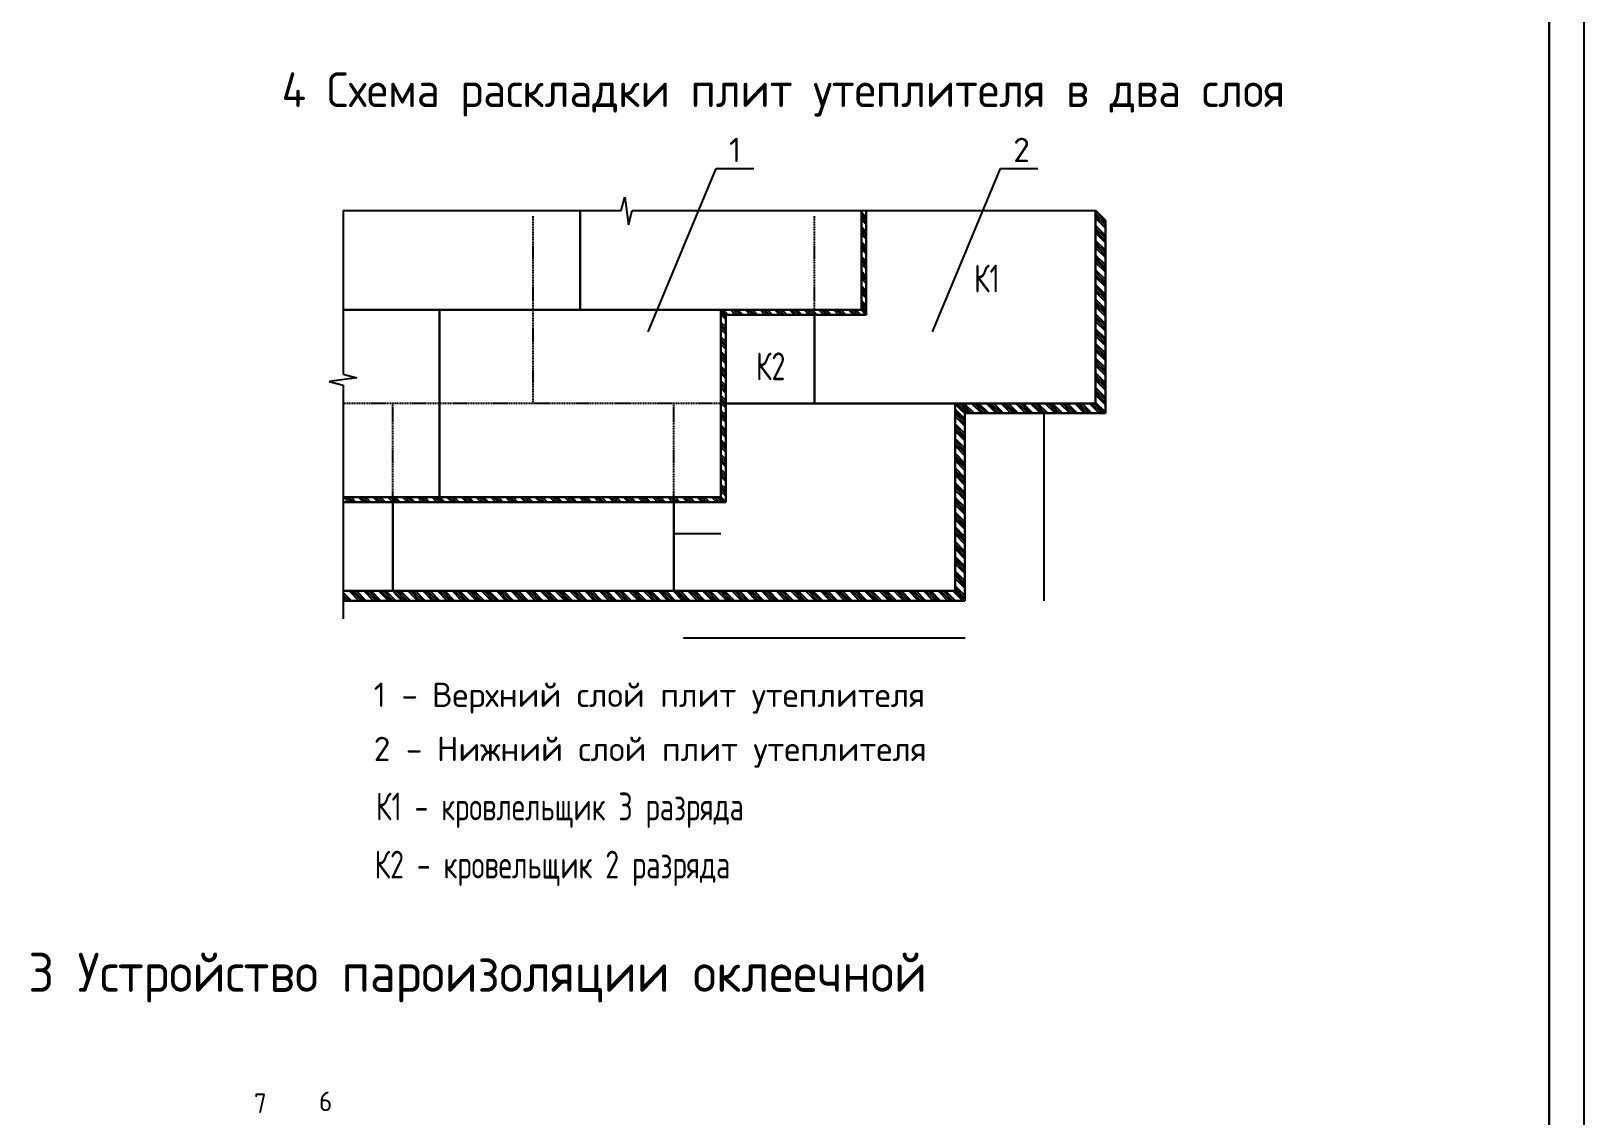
# Model space of a CAD drawing. Header units: millimetres. Extents: x 5763 to 12018931, y 39842 to 3600577.
# Drawn here: x 537275 to 582010, y 369644 to 400894 of the extents above; entities that cross this region are included whole.
import ezdxf

# ---------------------------------------------------------------- set-up
doc = ezdxf.new("R2010")
doc.units = ezdxf.units.MM
doc.linetypes.add('gost6', pattern=[12, 8, -1.5, 1, -1.5])
doc.linetypes.add('HIDDEN2', pattern=[4.7625, 3.175, -1.5875])
for name, color, linetype, lineweight in [('0.4', 7, 'Continuous', 40), ('МАР 0.3', 253, 'Continuous', 30), ('МАР 0.4 Штриховая', 245, 'HIDDEN2', 40), ('МАР 0.8', 7, 'Continuous', 80), ('МАР ОСЕВАЯ', 240, 'gost6', 30), ('Основная', 7, 'Continuous', 30)]:
    doc.layers.add(name, color=color, linetype=linetype, lineweight=lineweight)
doc.layers.add('KONTUR', color=7, linetype='Continuous')
doc.styles.add('3', font='isocpeur.ttf', dxfattribs={"height": 7})
doc.styles.get("Standard").update_dxf_attribs({"font": 'romans.shx', "width": 0.7, "oblique": 15, "height": 500})
doc.styles.add('style1', font='romans.shx', dxfattribs={"width": 0.7})

msp = doc.modelspace()

# ---------------------------------------------------------------- linework, layer by layer
at = {"ltscale": 150}
msp.add_line((581010.23619, 346201.2019), (581010.23619, 392681.2019), dxfattribs=at)
at = {"color": 0, "linetype": 'ByBlock', "const_width": 0.45}
for points in [[(566457.78373, 389881.05972), (566454.78373, 389884.05972)], [(555795.40714, 386423.61851), (555792.40714, 386420.61851)], [(557142.40701, 386420.61851), (557145.40701, 386423.61851)], [(566454.78373, 384484.05972), (566457.78373, 384481.05972)], [(556078.24985, 383412.36713), (556075.24985, 383409.36713)], [(564175.24985, 383409.36713), (564178.24985, 383412.36713)]]:
    msp.add_lwpolyline(points, dxfattribs=at)
at = {"layer": 'KONTUR'}
msp.add_line((582010.23619, 453001.2019), (582010.23619, 334201.2019), dxfattribs=at)
at = {"layer": 'МАР 0.3', "color": 7, "lineweight": 25}
for p, q in [((554275.67225, 395721.3969), (554379.19987, 396107.76723)), ((554379.19987, 396107.76723), (554487.71778, 395315.16149)), ((554487.71778, 395315.16149), (554593.90681, 395721.3969)), ((546270.34653, 391011.63466), (546656.71686, 390908.10705)), ((546656.71686, 390908.10705), (545864.11112, 390799.58914)), ((545864.11112, 390799.58914), (546270.34653, 390693.4001))]:
    msp.add_line(p, q, dxfattribs=at)
at = {"layer": 'МАР 0.4 Штриховая', "color": 7, "lineweight": 25, "ltscale": 10}
for p, q in [((551743.9072, 390165.40212), (551743.9072, 395565.4023)), ((559843.90714, 390165.40212), (559843.90714, 395565.4023)), ((559843.90714, 390165.40212), (546270.34653, 390165.40212)), ((547693.90707, 384765.40212), (547693.90707, 390165.40212)), ((555793.90714, 384765.40212), (555793.90714, 390165.40212)), ((559843.90714, 390165.4023), (567943.90714, 390165.4023)), ((551743.90714, 384765.4023), (546270.34653, 384765.40224)), ((559843.90714, 384765.4023), (551743.90714, 384765.4023))]:
    msp.add_line(p, q, dxfattribs=at)
at = {"layer": 'МАР 0.8', "color": 7, "lineweight": 25}
for p, q in [((555053.11614, 392228.45656), (557015.86738, 396935.31682)), ((557015.86738, 396935.31682), (558091.98172, 396935.31682)), ((563241.41622, 392228.45656), (565204.16746, 396935.31682)), ((565204.16746, 396935.31682), (566280.28181, 396935.31682))]:
    msp.add_line(p, q, dxfattribs=at)
at = {"layer": 'МАР ОСЕВАЯ', "color": 7, "linetype": 'ByBlock', "lineweight": 25}
for p, q in [((546270.34653, 395721.3969), (546270.34653, 391011.63466)), ((546270.34653, 395721.3969), (554275.67225, 395721.3969)), ((554593.90681, 395721.3969), (567943.90714, 395721.3969)), ((561335.32837, 395534.15813), (561193.90701, 395675.57949)), ((561335.32837, 395463.44745), (561193.90701, 395604.86881)), ((561335.32837, 395392.73677), (561193.90701, 395534.15813)), ((568226.74985, 395430.96175), (567943.90714, 395713.80446)), ((568226.74985, 395360.25107), (567943.90714, 395643.09378)), ((568226.74985, 395289.54039), (567943.90714, 395572.38311)), ((568226.74985, 395218.82972), (567943.90714, 395501.67243)), ((561335.32837, 395322.02609), (561193.90701, 395463.44745)), ((561335.32837, 395109.89406), (561193.90701, 395251.31542)), ((561335.32837, 395039.18338), (561193.90701, 395180.60474)), ((561335.32837, 394968.4727), (561193.90701, 395109.89406)), ((561335.32837, 394897.76203), (561193.90701, 395039.18338)), ((568226.74985, 395006.69768), (567943.90714, 395289.54039)), ((568226.74985, 394935.987), (567943.90714, 395218.82972)), ((568226.74985, 394865.27632), (567943.90714, 395148.11904)), ((568226.74985, 394794.56565), (567943.90714, 395077.40836)), ((561335.32837, 394685.62999), (561193.90701, 394827.05135)), ((561335.32837, 394614.91931), (561193.90701, 394756.34067)), ((561335.32837, 394544.20864), (561193.90701, 394685.62999)), ((561335.32837, 394473.49796), (561193.90701, 394614.91931)), ((568226.74985, 394582.43361), (567943.90714, 394865.27633)), ((568226.74985, 394511.72293), (567943.90714, 394794.56565)), ((568226.74985, 394441.01226), (567943.90714, 394723.85497)), ((568226.74985, 394370.30158), (567943.90714, 394653.14429)), ((561335.32837, 394261.36592), (561193.90701, 394402.78728)), ((561335.32837, 394190.65525), (561193.90701, 394332.0766)), ((561335.32837, 394119.94457), (561193.90701, 394261.36592)), ((561335.32837, 394049.23389), (561193.90701, 394190.65525)), ((568226.74985, 394158.16954), (567943.90714, 394441.01226)), ((568226.74985, 394087.45887), (567943.90714, 394370.30158)), ((568226.74985, 394016.74819), (567943.90714, 394299.5909)), ((568226.74985, 393946.03751), (567943.90714, 394228.88022)), ((561335.32837, 393837.10185), (561193.90701, 393978.52321)), ((561335.32837, 393766.39118), (561193.90701, 393907.81253)), ((561335.32837, 393695.6805), (561193.90701, 393837.10185)), ((561335.32837, 393624.96982), (561193.90701, 393766.39118)), ((568226.74985, 393733.90548), (567943.90714, 394016.74819)), ((568226.74985, 393663.1948), (567943.90714, 393946.03751)), ((568226.74985, 393592.48412), (567943.90714, 393875.32683)), ((568226.74985, 393521.77344), (567943.90714, 393804.61615)), ((561335.32837, 393412.83779), (561193.90701, 393554.25914)), ((561335.32837, 393342.12711), (561193.90701, 393483.54846)), ((561335.32837, 393271.41643), (561193.90701, 393412.83779)), ((561335.32837, 393200.70575), (561193.90701, 393342.12711)), ((568226.74985, 393309.64141), (567943.90714, 393592.48412)), ((568226.74985, 393238.93073), (567943.90714, 393521.77344)), ((568226.74985, 393168.22005), (567943.90714, 393451.06276)), ((568226.74985, 393097.50937), (567943.90714, 393380.35208)), ((557285.32837, 392654.51167), (557143.90701, 392795.93303)), ((557286.5697, 392723.98102), (557145.14835, 392865.40237)), ((557357.28038, 392723.98102), (557215.85903, 392865.40237)), ((557569.41242, 392723.98102), (557427.99106, 392865.40237)), ((557640.12309, 392723.98102), (557498.70174, 392865.40237)), ((557710.83377, 392723.98102), (557569.41242, 392865.40237)), ((557781.54445, 392723.98102), (557640.12309, 392865.40237)), ((557993.67648, 392723.98102), (557852.25513, 392865.40237)), ((558064.38716, 392723.98102), (557922.96581, 392865.40237)), ((558135.09784, 392723.98102), (557993.67648, 392865.40237)), ((558205.80852, 392723.98102), (558064.38716, 392865.40237)), ((558417.94055, 392723.98102), (558276.5192, 392865.40237)), ((558488.65123, 392723.98102), (558347.22987, 392865.40237)), ((558559.36191, 392723.98102), (558417.94055, 392865.40237)), ((558630.07259, 392723.98102), (558488.65123, 392865.40237)), ((558842.20462, 392723.98102), (558700.78327, 392865.40237)), ((558912.9153, 392723.98102), (558771.49394, 392865.40237)), ((558983.62598, 392723.98102), (558842.20462, 392865.40237)), ((559054.33666, 392723.98102), (558912.9153, 392865.40237)), ((559266.46869, 392723.98102), (559125.04733, 392865.40237)), ((559337.17937, 392723.98102), (559195.75801, 392865.40237)), ((559407.89005, 392723.98102), (559266.46869, 392865.40237)), ((559478.60072, 392723.98102), (559337.17937, 392865.40237)), ((559690.73276, 392723.98102), (559549.3114, 392865.40237)), ((559761.44344, 392723.98102), (559620.02208, 392865.40237)), ((559832.15412, 392723.98102), (559690.73276, 392865.40237)), ((559843.90714, 392782.93868), (559761.44344, 392865.40237)), ((559902.86479, 392723.98102), (559843.90714, 392782.93868)), ((560114.99683, 392723.98102), (559973.57547, 392865.40237)), ((560185.70751, 392723.98102), (560044.28615, 392865.40237)), ((560256.41818, 392723.98102), (560114.99683, 392865.40237)), ((560327.12886, 392723.98102), (560185.70751, 392865.40237)), ((560539.2609, 392723.98102), (560397.83954, 392865.40237)), ((560609.97157, 392723.98102), (560468.55022, 392865.40237)), ((560680.68225, 392723.98102), (560539.2609, 392865.40237)), ((560751.39293, 392723.98102), (560609.97157, 392865.40237)), ((560963.52497, 392723.98102), (560822.10361, 392865.40237)), ((561034.23564, 392723.98102), (560892.81429, 392865.40237)), ((561104.94632, 392723.98102), (560963.52497, 392865.40237)), ((561175.657, 392723.98102), (561034.23564, 392865.40237)), ((561335.32837, 392988.57372), (561193.90701, 393129.99507)), ((561335.32837, 392917.86304), (561193.90701, 393059.2844)), ((561335.32837, 392847.15236), (561193.90701, 392988.57372)), ((561335.32837, 392776.44168), (561193.90701, 392917.86304)), ((568226.74985, 392885.37734), (567943.90714, 393168.22005)), ((568226.74985, 392814.66666), (567943.90714, 393097.50937)), ((568226.74985, 392743.95598), (567943.90714, 393026.79869)), ((568226.74985, 392673.2453), (567943.90714, 392956.08802)), ((557285.32837, 392583.801), (557143.90701, 392725.22235)), ((557285.32837, 392371.66896), (557143.90701, 392513.09032)), ((557285.32837, 392300.95828), (557143.90701, 392442.37964)), ((557285.32837, 392230.2476), (557143.90701, 392371.66896)), ((568226.74985, 392461.11327), (567943.90714, 392743.95598)), ((568226.74985, 392390.40259), (567943.90714, 392673.2453)), ((568226.74985, 392319.69191), (567943.90714, 392602.53463)), ((568226.74985, 392248.98123), (567943.90714, 392531.82395)), ((557285.32837, 392159.53693), (557143.90701, 392300.95828)), ((557285.32837, 391947.40489), (557143.90701, 392088.82625)), ((557285.32837, 391876.69421), (557143.90701, 392018.11557)), ((557285.32837, 391805.98354), (557143.90701, 391947.40489)), ((568226.74985, 392036.8492), (567943.90714, 392319.69191)), ((568226.74985, 391966.13852), (567943.90714, 392248.98123)), ((568226.74985, 391895.42784), (567943.90714, 392178.27056)), ((568226.74985, 391824.71717), (567943.90714, 392107.55988)), ((568226.74985, 391612.58513), (567943.90714, 391895.42784)), ((557285.32837, 391735.27286), (557143.90701, 391876.69421)), ((557285.32837, 391523.14082), (557143.90701, 391664.56218)), ((557285.32837, 391452.43015), (557143.90701, 391593.8515)), ((557285.32837, 391381.71947), (557143.90701, 391523.14082)), ((557285.32837, 391311.00879), (557143.90701, 391452.43015)), ((568226.74985, 391541.87445), (567943.90714, 391824.71717)), ((568226.74985, 391471.16378), (567943.90714, 391754.00649)), ((568226.74985, 391400.4531), (567943.90714, 391683.29581)), ((568226.74985, 391188.32106), (567943.90714, 391471.16378)), ((557285.32837, 391098.87676), (557143.90701, 391240.29811)), ((557285.32837, 391028.16608), (557143.90701, 391169.58743)), ((557285.32837, 390957.4554), (557143.90701, 391098.87675)), ((557285.32837, 390886.74472), (557143.90701, 391028.16608)), ((568226.74985, 391117.61038), (567943.90714, 391400.4531)), ((568226.74985, 391046.89971), (567943.90714, 391329.74242)), ((568226.74985, 390976.18903), (567943.90714, 391259.03174)), ((568226.74985, 390764.05699), (567943.90714, 391046.89971)), ((546270.34653, 390693.4001), (546270.34653, 383967.56559)), ((557285.32837, 390674.61269), (557143.90701, 390816.03404)), ((557285.32837, 390603.90201), (557143.90701, 390745.32336)), ((557285.32837, 390533.19133), (557143.90701, 390674.61269)), ((557285.32837, 390462.48065), (557143.90701, 390603.90201)), ((568226.74985, 390693.34632), (567943.90714, 390976.18903)), ((568226.74985, 390622.63564), (567943.90714, 390905.47835)), ((568226.74985, 390551.92496), (567943.90714, 390834.76767)), ((568226.74985, 390339.79293), (567943.90714, 390622.63564)), ((568226.74985, 390269.08225), (567943.90714, 390551.92496)), ((557285.32837, 390250.34862), (557143.90701, 390391.76997)), ((557285.32837, 390179.63794), (557143.90701, 390321.0593)), ((557228.85351, 390165.40212), (557143.90701, 390250.34862)), ((557158.14283, 390165.40212), (557143.90701, 390179.63794)), ((557285.32837, 390038.21658), (557158.14283, 390165.40212)), ((557285.32837, 390108.92726), (557228.85351, 390165.40212)), ((564229.21033, 389882.55972), (563946.36775, 390165.4023)), ((564299.92101, 389882.55972), (564017.07843, 390165.4023)), ((564370.63169, 389882.55972), (564087.78911, 390165.4023)), ((564441.34237, 389882.55972), (564158.49979, 390165.4023)), ((564653.4744, 389882.55972), (564370.63182, 390165.4023)), ((564724.18508, 389882.55972), (564441.3425, 390165.4023)), ((564794.89576, 389882.55972), (564512.05318, 390165.4023)), ((564865.60644, 389882.55972), (564582.76386, 390165.4023)), ((565077.73847, 389882.55972), (564794.89589, 390165.4023)), ((565148.44915, 389882.55972), (564865.60657, 390165.4023)), ((565219.15983, 389882.55972), (564936.31725, 390165.4023)), ((565289.8705, 389882.55972), (565007.02793, 390165.4023)), ((565502.00254, 389882.55972), (565219.15996, 390165.4023)), ((565572.71322, 389882.55972), (565289.87064, 390165.4023)), ((565643.4239, 389882.55972), (565360.58132, 390165.4023)), ((565714.13457, 389882.55972), (565431.29199, 390165.4023)), ((565926.26661, 389882.55972), (565643.42403, 390165.4023)), ((565996.97729, 389882.55972), (565714.13471, 390165.4023)), ((566067.68796, 389882.55972), (565784.84539, 390165.4023)), ((566138.39864, 389882.55972), (565855.55606, 390165.4023)), ((566350.53068, 389882.55972), (566067.6881, 390165.4023)), ((566421.24135, 389882.55972), (566138.39878, 390165.4023)), ((566491.95203, 389882.55972), (566209.10945, 390165.4023)), ((566562.66271, 389882.55972), (566279.82013, 390165.4023)), ((566774.79475, 389882.55972), (566491.95217, 390165.4023)), ((566845.50542, 389882.55972), (566562.66284, 390165.4023)), ((566916.2161, 389882.55972), (566633.37352, 390165.4023)), ((566986.92678, 389882.55972), (566704.0842, 390165.4023)), ((567199.05881, 389882.55972), (566916.21624, 390165.4023)), ((567269.76949, 389882.55972), (566986.92691, 390165.4023)), ((567340.48017, 389882.55972), (567057.63759, 390165.4023)), ((567411.19085, 389882.55972), (567128.34827, 390165.4023)), ((567623.32288, 389882.55972), (567340.4803, 390165.4023)), ((567694.03356, 389882.55972), (567411.19098, 390165.4023)), ((567764.74424, 389882.55972), (567481.90166, 390165.4023)), ((567835.45492, 389882.55972), (567552.61234, 390165.4023)), ((568047.58695, 389882.55972), (567764.74437, 390165.4023)), ((568118.29763, 389882.55972), (567835.45505, 390165.4023)), ((568189.00831, 389882.55972), (567906.16573, 390165.4023)), ((568226.74985, 390198.37157), (567943.90714, 390481.21428)), ((568226.74985, 390127.66089), (567943.90714, 390410.5036)), ((568226.74985, 389915.52886), (567943.90714, 390198.37157)), ((557285.32837, 389826.08455), (557143.90701, 389967.50591)), ((557285.32837, 389755.37387), (557143.90701, 389896.79523)), ((557285.32837, 389684.66319), (557143.90701, 389826.08455)), ((557285.32837, 389613.95251), (557143.90701, 389755.37387)), ((564176.74985, 389722.88817), (563893.90714, 390005.73088)), ((564176.74985, 389652.17749), (563893.90714, 389935.0202)), ((564176.74985, 389581.46681), (563893.90714, 389864.30953)), ((564176.74985, 389510.75614), (563893.90714, 389793.59885)), ((566456.25873, 389882.55972), (566458.88373, 389882.55972)), ((566456.28373, 384479.95972), (566456.28373, 389885.15972)), ((557285.32837, 389401.82048), (557143.90701, 389543.24184)), ((557285.32837, 389331.1098), (557143.90701, 389472.53116)), ((557285.32837, 389260.39912), (557143.90701, 389401.82048)), ((557285.32837, 389189.68845), (557143.90701, 389331.1098)), ((564176.74985, 389298.6241), (563893.90714, 389581.46681)), ((564176.74985, 389227.91342), (563893.90714, 389510.75614)), ((564176.74985, 389157.20274), (563893.90714, 389440.04546)), ((564176.74985, 389086.49207), (563893.90714, 389369.33478)), ((557285.32837, 388977.55641), (557143.90701, 389118.97777)), ((557285.32837, 388906.84573), (557143.90701, 389048.26709)), ((557285.32837, 388836.13506), (557143.90701, 388977.55641)), ((557285.32837, 388765.42438), (557143.90701, 388906.84573)), ((564176.74985, 388874.36003), (563893.90714, 389157.20274)), ((564176.74985, 388803.64935), (563893.90714, 389086.49207)), ((564176.74985, 388732.93868), (563893.90714, 389015.78139)), ((564176.74985, 388662.228), (563893.90714, 388945.07071)), ((557285.32837, 388553.29234), (557143.90701, 388694.7137)), ((557285.32837, 388482.58166), (557143.90701, 388624.00302)), ((557285.32837, 388411.87099), (557143.90701, 388553.29234)), ((557285.32837, 388341.16031), (557143.90701, 388482.58166)), ((564176.74985, 388450.09596), (563893.90714, 388732.93868)), ((564176.74985, 388379.38529), (563893.90714, 388662.228)), ((564176.74985, 388308.67461), (563893.90714, 388591.51732)), ((564176.74985, 388237.96393), (563893.90714, 388520.80664)), ((564176.74985, 388025.83189), (563893.90714, 388308.67461)), ((557285.32837, 388129.02827), (557143.90701, 388270.44963)), ((557285.32837, 388058.3176), (557143.90701, 388199.73895)), ((557285.32837, 387987.60692), (557143.90701, 388129.02827)), ((557285.32837, 387916.89624), (557143.90701, 388058.3176)), ((564176.74985, 387955.12122), (563893.90714, 388237.96393)), ((564176.74985, 387884.41054), (563893.90714, 388167.25325)), ((564176.74985, 387813.69986), (563893.90714, 388096.54257)), ((564176.74985, 387601.56783), (563893.90714, 387884.41054)), ((546423.11374, 387323.98102), (546281.69238, 387465.40237)), ((546493.82441, 387323.98102), (546352.40306, 387465.40237)), ((546564.53509, 387323.98102), (546423.11374, 387465.40237)), ((546635.24577, 387323.98102), (546493.82441, 387465.40237)), ((546847.3778, 387323.98102), (546705.95645, 387465.40237)), ((546918.08848, 387323.98102), (546776.66713, 387465.40237)), ((546988.79916, 387323.98102), (546847.3778, 387465.40237)), ((547059.50984, 387323.98102), (546918.08848, 387465.40237)), ((547271.64187, 387323.98102), (547130.22052, 387465.40237)), ((547342.35255, 387323.98102), (547200.93119, 387465.40237)), ((547413.06323, 387323.98102), (547271.64187, 387465.40237)), ((547483.77391, 387323.98102), (547342.35255, 387465.40237)), ((547693.90707, 387325.97989), (547554.48459, 387465.40237)), ((547693.90707, 387396.69056), (547625.19526, 387465.40237)), ((547837.3273, 387323.98102), (547695.90594, 387465.40237)), ((547908.03798, 387323.98102), (547766.61662, 387465.40237)), ((548120.17001, 387323.98102), (547978.74865, 387465.40237)), ((548190.88069, 387323.98102), (548049.45933, 387465.40237)), ((548261.59137, 387323.98102), (548120.17001, 387465.40237)), ((548332.30205, 387323.98102), (548190.88069, 387465.40237)), ((548544.43408, 387323.98102), (548403.01272, 387465.40237)), ((548615.14476, 387323.98102), (548473.7234, 387465.40237)), ((548685.85544, 387323.98102), (548544.43408, 387465.40237)), ((548756.56611, 387323.98102), (548615.14476, 387465.40237)), ((548968.69815, 387323.98102), (548827.27679, 387465.40237)), ((549039.40883, 387323.98102), (548897.98747, 387465.40237)), ((549110.1195, 387323.98102), (548968.69815, 387465.40237)), ((549180.83018, 387323.98102), (549039.40883, 387465.40237)), ((549392.96222, 387323.98102), (549251.54086, 387465.40237)), ((549463.67289, 387323.98102), (549322.25154, 387465.40237)), ((549534.38357, 387323.98102), (549392.96222, 387465.40237)), ((549605.09425, 387323.98102), (549463.67289, 387465.40237)), ((549817.22629, 387323.98102), (549675.80493, 387465.40237)), ((549887.93696, 387323.98102), (549746.51561, 387465.40237)), ((549958.64764, 387323.98102), (549817.22629, 387465.40237)), ((550029.35832, 387323.98102), (549887.93696, 387465.40237)), ((550241.49035, 387323.98102), (550100.069, 387465.40237)), ((550312.20103, 387323.98102), (550170.77968, 387465.40237)), ((550382.91171, 387323.98102), (550241.49035, 387465.40237)), ((550453.62239, 387323.98102), (550312.20103, 387465.40237)), ((550665.75442, 387323.98102), (550524.33307, 387465.40237)), ((550736.4651, 387323.98102), (550595.04374, 387465.40237)), ((550807.17578, 387323.98102), (550665.75442, 387465.40237)), ((550877.88646, 387323.98102), (550736.4651, 387465.40237)), ((551090.01849, 387323.98102), (550948.59714, 387465.40237)), ((551160.72917, 387323.98102), (551019.30781, 387465.40237)), ((551231.43985, 387323.98102), (551090.01849, 387465.40237)), ((551302.15053, 387323.98102), (551160.72917, 387465.40237)), ((551514.28256, 387323.98102), (551372.8612, 387465.40237)), ((551584.99324, 387323.98102), (551443.57188, 387465.40237)), ((551655.70392, 387323.98102), (551514.28256, 387465.40237)), ((551726.41459, 387323.98102), (551584.99324, 387465.40237)), ((551938.54663, 387323.98102), (551797.12527, 387465.40237)), ((552009.25731, 387323.98102), (551867.83595, 387465.40237)), ((552079.96799, 387323.98102), (551938.54663, 387465.40237)), ((552150.67866, 387323.98102), (552009.25731, 387465.40237)), ((552362.8107, 387323.98102), (552221.38934, 387465.40237)), ((552433.52138, 387323.98102), (552292.10002, 387465.40237)), ((552504.23205, 387323.98102), (552362.8107, 387465.40237)), ((552574.94273, 387323.98102), (552433.52138, 387465.40237)), ((552787.07477, 387323.98102), (552645.65341, 387465.40237)), ((552857.78544, 387323.98102), (552716.36409, 387465.40237)), ((552928.49612, 387323.98102), (552787.07477, 387465.40237)), ((552999.2068, 387323.98102), (552857.78544, 387465.40237)), ((553211.33884, 387323.98102), (553069.91748, 387465.40237)), ((553282.04951, 387323.98102), (553140.62816, 387465.40237)), ((553352.76019, 387323.98102), (553211.33884, 387465.40237)), ((553423.47087, 387323.98102), (553282.04951, 387465.40237)), ((553635.6029, 387323.98102), (553494.18155, 387465.40237)), ((553706.31358, 387323.98102), (553564.89223, 387465.40237)), ((553777.02426, 387323.98102), (553635.6029, 387465.40237)), ((553847.73494, 387323.98102), (553706.31358, 387465.40237)), ((554059.86697, 387323.98102), (553918.44562, 387465.40237)), ((554130.57765, 387323.98102), (553989.15629, 387465.40237)), ((554201.28833, 387323.98102), (554059.86697, 387465.40237)), ((554271.99901, 387323.98102), (554130.57765, 387465.40237)), ((554484.13104, 387323.98102), (554342.70969, 387465.40237)), ((554554.84172, 387323.98102), (554413.42036, 387465.40237)), ((554625.5524, 387323.98102), (554484.13104, 387465.40237)), ((554696.26308, 387323.98102), (554554.84172, 387465.40237)), ((554908.39511, 387323.98102), (554766.97375, 387465.40237)), ((554979.10579, 387323.98102), (554837.68443, 387465.40237)), ((555049.81647, 387323.98102), (554908.39511, 387465.40237)), ((555120.52714, 387323.98102), (554979.10579, 387465.40237)), ((555332.65918, 387323.98102), (555191.23782, 387465.40237)), ((555403.36986, 387323.98102), (555261.9485, 387465.40237)), ((555474.08054, 387323.98102), (555332.65918, 387465.40237)), ((555544.79121, 387323.98102), (555403.36986, 387465.40237)), ((555756.92325, 387323.98102), (555615.50189, 387465.40237)), ((555793.90714, 387357.70781), (555686.21257, 387465.40237)), ((555793.90714, 387428.41849), (555756.92325, 387465.40237)), ((555898.3446, 387323.98102), (555793.90714, 387428.41849)), ((555969.05528, 387323.98102), (555827.63393, 387465.40237)), ((556181.18732, 387323.98102), (556039.76596, 387465.40237)), ((556251.89799, 387323.98102), (556110.47664, 387465.40237)), ((556322.60867, 387323.98102), (556181.18732, 387465.40237)), ((556393.31935, 387323.98102), (556251.89799, 387465.40237)), ((556605.45138, 387323.98102), (556464.03003, 387465.40237)), ((556676.16206, 387323.98102), (556534.74071, 387465.40237)), ((556746.87274, 387323.98102), (556605.45139, 387465.40237)), ((556817.58342, 387323.98102), (556676.16206, 387465.40237)), ((557029.71545, 387323.98102), (556888.2941, 387465.40237)), ((557100.42613, 387323.98102), (556959.00478, 387465.40237)), ((557171.13681, 387323.98102), (557029.71545, 387465.40237)), ((557241.84749, 387323.98102), (557100.42613, 387465.40237)), ((557285.32837, 387704.76421), (557143.90701, 387846.18556)), ((557285.32837, 387634.05353), (557143.90701, 387775.47488)), ((557285.32837, 387563.34285), (557143.90701, 387704.76421)), ((557285.32837, 387492.63217), (557143.90701, 387634.05353)), ((564176.74985, 387530.85715), (563893.90714, 387813.69986)), ((564176.74985, 387460.14647), (563893.90714, 387742.98918)), ((564176.74985, 387389.43579), (563893.90714, 387672.2785)), ((564176.74985, 387177.30376), (563893.90714, 387460.14647)), ((547766.61662, 387323.98102), (547693.90707, 387396.69056)), ((547695.90594, 387323.98102), (547693.90707, 387325.97989)), ((555827.63393, 387323.98102), (555793.90714, 387357.70781)), ((564176.74985, 387106.59308), (563893.90714, 387389.43579)), ((564176.74985, 387035.8824), (563893.90714, 387318.72511)), ((564176.74985, 386965.17172), (563893.90714, 387248.01444)), ((564176.74985, 386753.03969), (563893.90714, 387035.8824)), ((564176.74985, 386682.32901), (563893.90714, 386965.17172)), ((564176.74985, 386611.61833), (563893.90714, 386894.46104)), ((564176.74985, 386540.90765), (563893.90714, 386823.75037)), ((564176.74985, 386328.77562), (563893.90714, 386611.61833)), ((564176.74985, 386258.06494), (563893.90714, 386540.90765)), ((555791.30714, 386422.11851), (557146.50701, 386422.11851)), ((555793.90714, 386422.14351), (555793.90714, 386419.51851)), ((557143.90701, 386422.14351), (557143.90701, 386419.51851)), ((564176.74985, 386187.35426), (563893.90714, 386470.19698)), ((564176.74985, 386116.64359), (563893.90714, 386399.4863)), ((564176.74985, 385904.51155), (563893.90714, 386187.35426)), ((564176.74985, 385833.80087), (563893.90714, 386116.64359)), ((564176.74985, 385763.09019), (563893.90714, 386045.93291)), ((564176.74985, 385692.37952), (563893.90714, 385975.22223)), ((564176.74985, 385480.24748), (563893.90714, 385763.09019)), ((564176.74985, 385409.5368), (563893.90714, 385692.37952)), ((564176.74985, 385338.82613), (563893.90714, 385621.66884)), ((564176.74985, 385268.11545), (563893.90714, 385550.95816)), ((564176.74985, 385055.98341), (563893.90714, 385338.82613)), ((564176.74985, 384985.27274), (563893.90714, 385268.11545)), ((564176.74985, 384914.56206), (563893.90714, 385197.40477)), ((546718.95062, 384482.55972), (546436.10822, 384765.40212)), ((546789.6613, 384482.55972), (546506.8189, 384765.40212)), ((546860.37198, 384482.55972), (546577.52958, 384765.40212)), ((546931.08266, 384482.55972), (546648.24026, 384765.40212)), ((547143.21469, 384482.55972), (546860.37229, 384765.40212)), ((547213.92537, 384482.55972), (546931.08297, 384765.40212)), ((547284.63605, 384482.55972), (547001.79365, 384765.40212)), ((547355.34673, 384482.55972), (547072.50432, 384765.40212)), ((547567.47876, 384482.55972), (547284.63636, 384765.40212)), ((547638.18944, 384482.55972), (547355.34704, 384765.40212)), ((547708.90012, 384482.55972), (547426.05772, 384765.40212)), ((547779.61079, 384482.55972), (547496.76839, 384765.40212)), ((547991.74283, 384482.55972), (547708.90043, 384765.40212)), ((548062.45351, 384482.55972), (547779.61111, 384765.40212)), ((548133.16419, 384482.55972), (547850.32178, 384765.40212)), ((548203.87486, 384482.55972), (547921.03246, 384765.40212)), ((548416.0069, 384482.55972), (548133.1645, 384765.40212)), ((548486.71758, 384482.55972), (548203.87517, 384765.40212)), ((548557.42825, 384482.55972), (548274.58585, 384765.40212)), ((548628.13893, 384482.55972), (548345.29653, 384765.40212)), ((548840.27097, 384482.55972), (548557.42857, 384765.40212)), ((548910.98164, 384482.55972), (548628.13924, 384765.40212)), ((548981.69232, 384482.55972), (548698.84992, 384765.40212)), ((549052.403, 384482.55972), (548769.5606, 384765.40212)), ((549264.53503, 384482.55972), (548981.69263, 384765.40212)), ((549335.24571, 384482.55972), (549052.40331, 384765.40212)), ((549405.95639, 384482.55972), (549123.11399, 384765.40212)), ((549476.66707, 384482.55972), (549193.82467, 384765.40212)), ((549688.7991, 384482.55972), (549405.9567, 384765.40212)), ((549759.50978, 384482.55972), (549476.66738, 384765.40212)), ((549830.22046, 384482.55972), (549547.37806, 384765.40212)), ((549900.93114, 384482.55972), (549618.08874, 384765.40212)), ((550113.06317, 384482.55972), (549830.22077, 384765.40212)), ((550183.77385, 384482.55972), (549900.93145, 384765.40212)), ((550254.48453, 384482.55972), (549971.64213, 384765.40212)), ((550325.19521, 384482.55972), (550042.35281, 384765.40212)), ((550537.32724, 384482.55972), (550254.48484, 384765.40212)), ((550608.03792, 384482.55972), (550325.19552, 384765.40212)), ((550678.7486, 384482.55972), (550395.9062, 384765.40212)), ((550749.45928, 384482.55972), (550466.61687, 384765.40212)), ((550961.59131, 384482.55972), (550678.74891, 384765.40212)), ((551032.30199, 384482.55972), (550749.45959, 384765.40212)), ((551103.01267, 384482.55972), (550820.17027, 384765.40212)), ((551173.72334, 384482.55972), (550890.88094, 384765.40212)), ((551385.85538, 384482.55972), (551103.01298, 384765.40212)), ((551456.56606, 384482.55972), (551173.72366, 384765.40212)), ((551527.27673, 384482.55972), (551244.43433, 384765.40212)), ((551597.98741, 384482.55972), (551315.14501, 384765.40212)), ((551810.11945, 384482.55972), (551527.27705, 384765.40212)), ((551880.83013, 384482.55972), (551597.98772, 384765.40212)), ((551951.5408, 384482.55972), (551668.6984, 384765.40212)), ((552022.25148, 384482.55972), (551739.40908, 384765.40212)), ((552234.38352, 384482.55972), (551951.54111, 384765.40212)), ((552305.09419, 384482.55972), (552022.25179, 384765.40212)), ((552375.80487, 384482.55972), (552092.96247, 384765.40212)), ((552446.51555, 384482.55972), (552163.67315, 384765.40212)), ((552658.64758, 384482.55972), (552375.80518, 384765.40212)), ((552729.35826, 384482.55972), (552446.51586, 384765.40212)), ((552800.06894, 384482.55972), (552517.22654, 384765.40212)), ((552870.77962, 384482.55972), (552587.93722, 384765.40212)), ((553082.91165, 384482.55972), (552800.06925, 384765.40212)), ((553153.62233, 384482.55972), (552870.77993, 384765.40212)), ((553224.33301, 384482.55972), (552941.49061, 384765.40212)), ((553295.04369, 384482.55972), (553012.20129, 384765.40212)), ((553507.17572, 384482.55972), (553224.33332, 384765.40212)), ((553577.8864, 384482.55972), (553295.044, 384765.40212)), ((553648.59708, 384482.55972), (553365.75468, 384765.40212)), ((553719.30776, 384482.55972), (553436.46536, 384765.40212)), ((553931.43979, 384482.55972), (553648.59739, 384765.40212)), ((554002.15047, 384482.55972), (553719.30807, 384765.40212)), ((554072.86115, 384482.55972), (553790.01875, 384765.40212)), ((554143.57183, 384482.55972), (553860.72942, 384765.40212)), ((554355.70386, 384482.55972), (554072.86146, 384765.40212)), ((554426.41454, 384482.55972), (554143.57214, 384765.40212)), ((554497.12522, 384482.55972), (554214.28281, 384765.40212)), ((554567.83589, 384482.55972), (554284.99349, 384765.40212)), ((554779.96793, 384482.55972), (554497.12553, 384765.40212)), ((554850.67861, 384482.55972), (554567.83621, 384765.40212)), ((554921.38928, 384482.55972), (554638.54688, 384765.40212)), ((554992.09996, 384482.55972), (554709.25756, 384765.40212)), ((555204.232, 384482.55972), (554921.3896, 384765.40212)), ((555274.94267, 384482.55972), (554992.10027, 384765.40212)), ((555345.65335, 384482.55972), (555062.81095, 384765.40212)), ((555416.36403, 384482.55972), (555133.52163, 384765.40212)), ((555628.49607, 384482.55972), (555345.65366, 384765.40212)), ((555699.20674, 384482.55972), (555416.36434, 384765.40212)), ((555769.91742, 384482.55972), (555487.07502, 384765.40212)), ((555840.6281, 384482.55972), (555557.7857, 384765.40212)), ((556052.76013, 384482.55972), (555769.91773, 384765.40212)), ((556123.47081, 384482.55972), (555840.62823, 384765.4023)), ((556194.18149, 384482.55972), (555911.33891, 384765.4023)), ((556264.89217, 384482.55972), (555982.04959, 384765.4023)), ((556477.0242, 384482.55972), (556194.18162, 384765.4023)), ((556547.73488, 384482.55972), (556264.8923, 384765.4023)), ((556618.44556, 384482.55972), (556335.60298, 384765.4023)), ((556689.15624, 384482.55972), (556406.31366, 384765.4023)), ((556901.28827, 384482.55972), (556618.44569, 384765.4023)), ((556971.99895, 384482.55972), (556689.15637, 384765.4023)), ((557042.70963, 384482.55972), (556759.86705, 384765.4023)), ((557113.42031, 384482.55972), (556830.57773, 384765.4023)), ((557325.55234, 384482.55972), (557042.70976, 384765.4023)), ((557396.26302, 384482.55972), (557113.42044, 384765.4023)), ((557466.9737, 384482.55972), (557184.13112, 384765.4023)), ((557537.68437, 384482.55972), (557254.8418, 384765.4023)), ((557749.81641, 384482.55972), (557466.97383, 384765.4023)), ((557820.52709, 384482.55972), (557537.68451, 384765.4023)), ((557891.23777, 384482.55972), (557608.39519, 384765.4023)), ((557961.94844, 384482.55972), (557679.10586, 384765.4023)), ((558174.08048, 384482.55972), (557891.2379, 384765.4023)), ((558244.79116, 384482.55972), (557961.94858, 384765.4023)), ((558315.50183, 384482.55972), (558032.65926, 384765.4023)), ((558386.21251, 384482.55972), (558103.36993, 384765.4023)), ((558598.34455, 384482.55972), (558315.50197, 384765.4023)), ((558669.05522, 384482.55972), (558386.21265, 384765.4023)), ((558739.7659, 384482.55972), (558456.92332, 384765.4023)), ((558810.47658, 384482.55972), (558527.634, 384765.4023)), ((559022.60862, 384482.55972), (558739.76604, 384765.4023)), ((559093.31929, 384482.55972), (558810.47671, 384765.4023)), ((559164.02997, 384482.55972), (558881.18739, 384765.4023)), ((559234.74065, 384482.55972), (558951.89807, 384765.4023)), ((559446.87268, 384482.55972), (559164.0301, 384765.4023)), ((559517.58336, 384482.55972), (559234.74078, 384765.4023)), ((559588.29404, 384482.55972), (559305.45146, 384765.4023)), ((559659.00472, 384482.55972), (559376.16214, 384765.4023)), ((559871.13675, 384482.55972), (559588.29417, 384765.4023)), ((559941.84743, 384482.55972), (559659.00485, 384765.4023)), ((560012.55811, 384482.55972), (559729.71553, 384765.4023)), ((560083.26879, 384482.55972), (559800.42621, 384765.4023)), ((560295.40082, 384482.55972), (560012.55824, 384765.4023)), ((560366.1115, 384482.55972), (560083.26892, 384765.4023)), ((560436.82218, 384482.55972), (560153.9796, 384765.4023)), ((560507.53286, 384482.55972), (560224.69028, 384765.4023)), ((560719.66489, 384482.55972), (560436.82231, 384765.4023)), ((560790.37557, 384482.55972), (560507.53299, 384765.4023)), ((560861.08625, 384482.55972), (560578.24367, 384765.4023)), ((560931.79692, 384482.55972), (560648.95435, 384765.4023)), ((561143.92896, 384482.55972), (560861.08638, 384765.4023)), ((561214.63964, 384482.55972), (560931.79706, 384765.4023)), ((561285.35032, 384482.55972), (561002.50774, 384765.4023)), ((561356.06099, 384482.55972), (561073.21841, 384765.4023)), ((561568.19303, 384482.55972), (561285.35045, 384765.4023)), ((561638.90371, 384482.55972), (561356.06113, 384765.4023)), ((561709.61438, 384482.55972), (561426.7718, 384765.4023)), ((561780.32506, 384482.55972), (561497.48248, 384765.4023)), ((561992.4571, 384482.55972), (561709.61452, 384765.4023)), ((562063.16777, 384482.55972), (561780.3252, 384765.4023)), ((562133.87845, 384482.55972), (561851.03587, 384765.4023)), ((562204.58913, 384482.55972), (561921.74655, 384765.4023)), ((562416.72116, 384482.55972), (562133.87859, 384765.4023)), ((562487.43184, 384482.55972), (562204.58926, 384765.4023)), ((562558.14252, 384482.55972), (562275.29994, 384765.4023)), ((562628.8532, 384482.55972), (562346.01062, 384765.4023)), ((562840.98523, 384482.55972), (562558.14265, 384765.4023)), ((562911.69591, 384482.55972), (562628.85333, 384765.4023)), ((562982.40659, 384482.55972), (562699.56401, 384765.4023)), ((563053.11727, 384482.55972), (562770.27469, 384765.4023)), ((563265.2493, 384482.55972), (562982.40672, 384765.4023)), ((563335.95998, 384482.55972), (563053.1174, 384765.4023)), ((563406.67066, 384482.55972), (563123.82808, 384765.4023)), ((563477.38134, 384482.55972), (563194.53876, 384765.4023)), ((563689.51337, 384482.55972), (563406.67079, 384765.4023)), ((563760.22405, 384482.55972), (563477.38147, 384765.4023)), ((563830.93473, 384482.55972), (563548.09215, 384765.4023)), ((563901.64541, 384482.55972), (563618.80283, 384765.4023)), ((564113.77744, 384482.55972), (563830.93486, 384765.4023)), ((564176.74985, 384843.85138), (563893.90714, 385126.69409)), ((564176.74985, 384631.71935), (563893.90714, 384914.56206)), ((564176.74985, 384561.00867), (563893.90714, 384843.85138)), ((564176.74985, 384490.29799), (563893.90714, 384773.1407)), ((546506.81859, 384482.55972), (546270.34653, 384719.03178)), ((546436.10791, 384482.55972), (546270.34653, 384648.3211)), ((546365.39723, 384482.55972), (546270.34653, 384577.61042)), ((546294.68655, 384482.55972), (546270.34653, 384506.89974)), ((566456.25873, 384482.55972), (566458.88373, 384482.55972)), ((556074.14985, 383410.86713), (564179.34985, 383410.86713)), ((556076.74985, 383410.89213), (556076.74985, 383408.26713)), ((564176.74985, 383410.89213), (564176.74985, 383408.26713))]:
    msp.add_line(p, q, dxfattribs=at)
at = {"layer": 'МАР ОСЕВАЯ', "color": 7, "linetype": 'ByBlock', "lineweight": 30}
for p, q in [((553093.90701, 392865.40237), (553093.90701, 395721.3969)), ((553093.90701, 395721.3969), (553093.90701, 392865.40237)), ((561193.90701, 392865.40237), (561193.90701, 395721.3969)), ((561335.32837, 392723.98102), (561335.32837, 395721.3969)), ((567943.90714, 390165.4023), (567943.90714, 395721.3969)), ((567943.90714, 395721.3969), (568085.32849, 395579.97555)), ((568085.32849, 395579.97568), (568226.74985, 395438.55432)), ((568226.74985, 389882.55972), (568226.74985, 395438.55432)), ((546270.34653, 392865.40237), (549043.90701, 392865.40237)), ((549043.90701, 392865.40237), (557143.90701, 392865.40237)), ((549043.90701, 392865.40237), (549043.90701, 387465.40237)), ((557143.90701, 387465.40237), (557143.90701, 392865.40237)), ((557143.90701, 392865.40237), (561193.90701, 392865.40237)), ((557143.90701, 392865.40237), (557143.90701, 387465.40237)), ((557143.90701, 392865.40237), (557285.32837, 392723.98102)), ((561193.90701, 392865.40237), (561335.32837, 392723.98102)), ((557285.32837, 387323.98102), (557285.32837, 392723.98102)), ((557285.32837, 392723.98102), (561335.32837, 392723.98102)), ((559843.90714, 390165.40212), (559843.90714, 392723.98102)), ((559843.90714, 390165.4023), (557285.32837, 390165.40213)), ((567943.90714, 390165.4023), (559843.90714, 390165.4023)), ((563893.90714, 384765.4023), (563893.90714, 390165.4023)), ((563893.90714, 390165.4023), (564035.32849, 390023.98094)), ((567943.90714, 390165.4023), (568085.32849, 390023.98094)), ((564035.32849, 390023.98107), (564176.74985, 389882.55972)), ((568226.74985, 389882.55972), (564176.74985, 389882.55972)), ((564176.74985, 389882.55972), (564176.74985, 384482.55972)), ((568085.32849, 390023.98107), (568226.74985, 389882.55972)), ((546270.34653, 387465.40237), (553093.90701, 387465.40237)), ((549043.90701, 387465.40237), (549185.32837, 387323.98102)), ((553093.90701, 387465.40237), (557143.90701, 387465.40237)), ((557143.90701, 387465.40237), (557285.32837, 387323.98102)), ((557285.32837, 387323.98102), (546270.34653, 387323.98102)), ((547693.90707, 384765.40212), (547693.90707, 387323.98102)), ((555793.90714, 384765.40212), (555793.90714, 387323.98102)), ((547693.90707, 384765.40212), (546270.34653, 384765.40212)), ((547693.90707, 384765.40225), (547835.32843, 384623.9809)), ((555793.90714, 384765.40212), (547693.90707, 384765.40212)), ((563893.90714, 384765.4023), (555793.90714, 384765.4023)), ((555793.90714, 384765.4023), (555935.32849, 384623.98094)), ((563893.90714, 384765.4023), (564035.32849, 384623.98094)), ((564176.74985, 384482.55972), (546270.34653, 384482.55972)), ((547835.32843, 384623.98103), (547976.74979, 384482.55967)), ((555935.32849, 384623.98107), (556076.74985, 384482.55972)), ((564035.32849, 384623.98107), (564176.74985, 384482.55972))]:
    msp.add_line(p, q, dxfattribs=at)
at = {"layer": 'Основная'}
msp.add_line((581010.23619, 335201.2019), (581010.23619, 452001.2019), dxfattribs=at)

# ---------------------------------------------------------------- texts
at = {"color": 7, "lineweight": 18, "ltscale": 0.5, "style": 'style1', "width": 0.7}
for s, p in [('К1 ', (564440.31104, 393366.38304)), ('К2 ', (558159.49015, 390837.52735)), ('К1 - кровлельщик 3 разряда', (547211.57331, 378158.06853)), ('К2 - кровельщик 2 разряда', (547171.41492, 376483.89824))]:
    msp.add_text(s, height=800, dxfattribs=at).set_placement(p)
at = {"color": 7, "linetype": 'ByBlock', "lineweight": 25, "width": 0.9}
for s, p in [('7', (543693.76944, 369729.49217)), ('6', (545570.26944, 369781.24217))]:
    msp.add_text(s, height=562.5, dxfattribs=at).set_placement(p)
at = {"layer": '0.4', "color": 7, "linetype": 'ByBlock', "lineweight": 25, "width": 0.9}
for s, height, p in [('4 Схема раскладки плит утеплителя в два слоя', 1000, (544493.11174, 398704.3837)), ('3 Устройство пароизоляции оклеечной ', 1125, (537199.06918, 373217.59686))]:
    msp.add_text(s, height=height, dxfattribs=at).set_placement(p)
at = {"layer": 'МАР 0.8', "linetype": 'ByBlock', "lineweight": 25, "style": '3'}
for s, height, p in [('1', 700, (557381.65327, 397121.16435)), ('2', 700, (565569.95335, 397121.16435)), ('1 - ', 700, (547147.12924, 381423.4245)), ('Верхний слой плит утеплителя', 700, (548827.12924, 381423.4245)), ('2 - ', 700.02954, (547147.12628, 379865.74888)), ('Нижний слой плит утеплителя', 700.02954, (548967.20309, 379865.74888))]:
    msp.add_text(s, height=height, dxfattribs=at).set_placement(p)
at = {"layer": 'МАР ОСЕВАЯ', "color": 7, "linetype": 'ByBlock', "lineweight": 25, "width": 0.9}
msp.add_text('1200', height=0.03, rotation=90, dxfattribs=at).set_placement((566455.08373, 387182.52462))
for s, p in [('300', (556468.87872, 386423.31851)), ('1800', (560126.71475, 383412.06713))]:
    msp.add_text(s, height=0.03, dxfattribs=at).set_placement(p)

doc.saveas('drawing.dxf')
